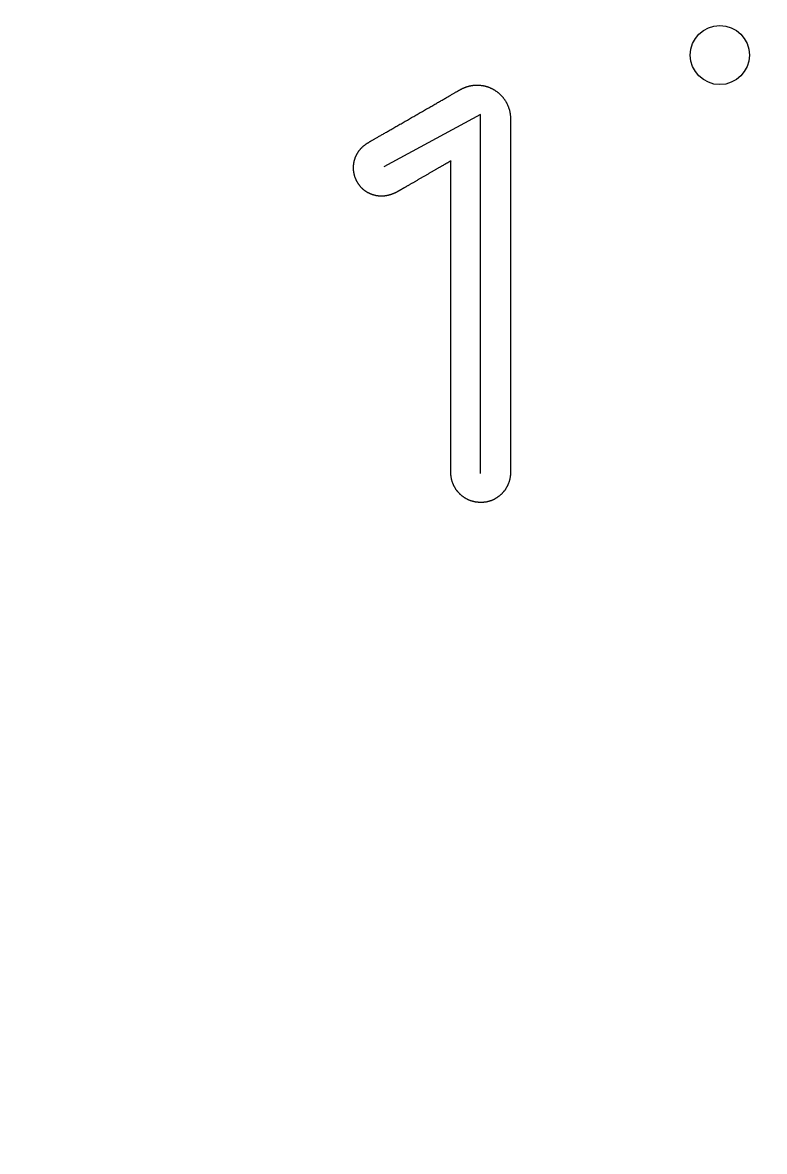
# Model space of a CAD drawing. Extents: x 0.2 to 12, y 0.1 to 9.6.
# Drawn here: x 8.703 to 10.274, y 4.891 to 7.283 of the extents above; entities that cross this region are included whole.
import ezdxf

# ---------------------------------------------------------------- set-up
doc = ezdxf.new("R2010")
doc.units = 0
doc.layers.get('0').update_dxf_attribs({"color": 3, "linetype": 'CONTINUOUS'})
doc.layers.add('ENGRAVE', color=6, linetype='CONTINUOUS')

msp = doc.modelspace()

# ---------------------------------------------------------------- linework, layer by layer
msp.add_lwpolyline([(10.1758, 1.0143, 3.52937), (6.0454, 1.0143, -0.260301)], format="xyb")
msp.add_lwpolyline([(9.7363, 6.604), (9.7363, 6.5954), (9.7363, 6.587), (9.7363, 6.5785), (9.7363, 6.5702), (9.7363, 6.5619), (9.7363, 6.5537), (9.7363, 6.5455), (9.7363, 6.5375), (9.7363, 6.5295), (9.7363, 6.5216), (9.7363, 6.5138), (9.7363, 6.5061), (9.7363, 6.4986), (9.7363, 6.4911), (9.7363, 6.4837), (9.7363, 6.4765), (9.7363, 6.4693), (9.7363, 6.4623), (9.7363, 6.4555), (9.7363, 6.4487), (9.7363, 6.4421), (9.7363, 6.4357), (9.7363, 6.4293), (9.7363, 6.4232), (9.7363, 6.4172), (9.7363, 6.4113), (9.7363, 6.4056), (9.7363, 6.4001), (9.7363, 6.3948), (9.7363, 6.3896), (9.7363, 6.3847), (9.7363, 6.3799), (9.7363, 6.3753), (9.7363, 6.3708), (9.7363, 6.3666), (9.7363, 6.3626), (9.7363, 6.3588), (9.7363, 6.3553), (9.7363, 6.3519), (9.7363, 6.3488), (9.7363, 6.3458), (9.7363, 6.3432), (9.7363, 6.3407), (9.7363, 6.3385), (9.7363, 6.3365), (9.7363, 6.3348), (9.7363, 6.3333), (9.7363, 6.3321), (9.7363, 6.3312), (9.7363, 6.3305), (9.7363, 6.3301), (9.7363, 6.33), (9.7363, 6.329), (9.7363, 6.328), (9.7362, 6.3271), (9.7362, 6.3262), (9.7361, 6.3252), (9.7361, 6.3243), (9.736, 6.3233), (9.7359, 6.3224), (9.7358, 6.3215), (9.7356, 6.3206), (9.7355, 6.3197), (9.7353, 6.3188), (9.7352, 6.3178), (9.735, 6.3169), (9.7348, 6.3161), (9.7346, 6.3152), (9.7344, 6.3143), (9.7342, 6.3134), (9.734, 6.3125), (9.7337, 6.3116), (9.7334, 6.3108), (9.7332, 6.3099), (9.7329, 6.3091), (9.7326, 6.3082), (9.7323, 6.3074), (9.732, 6.3065), (9.7316, 6.3057), (9.7313, 6.3049), (9.731, 6.3041), (9.7306, 6.3032), (9.7302, 6.3024), (9.7299, 6.3016), (9.7295, 6.3008), (9.7291, 6.3001), (9.7286, 6.2993), (9.7282, 6.2985), (9.7278, 6.2977), (9.7273, 6.297), (9.7269, 6.2962), (9.7264, 6.2955), (9.726, 6.2947), (9.7255, 6.294), (9.725, 6.2933), (9.7245, 6.2926), (9.724, 6.2919), (9.7234, 6.2912), (9.7229, 6.2905), (9.7224, 6.2898), (9.7218, 6.2891), (9.7213, 6.2884), (9.7207, 6.2878), (9.7201, 6.2871), (9.7195, 6.2865), (9.719, 6.2858), (9.7184, 6.2852), (9.7177, 6.2846), (9.7171, 6.284), (9.7165, 6.2834), (9.7159, 6.2828), (9.7152, 6.2822), (9.7146, 6.2816), (9.7139, 6.281), (9.7133, 6.2805), (9.7126, 6.2799), (9.7119, 6.2794), (9.7112, 6.2789), (9.7105, 6.2783), (9.7098, 6.2778), (9.7091, 6.2773), (9.7084, 6.2768), (9.7077, 6.2763), (9.707, 6.2759), (9.7062, 6.2754), (9.7055, 6.275), (9.7047, 6.2745), (9.704, 6.2741), (9.7032, 6.2737), (9.7024, 6.2733), (9.7017, 6.2728), (9.7009, 6.2725), (9.7001, 6.2721), (9.6993, 6.2717), (9.6985, 6.2714), (9.6977, 6.271), (9.6969, 6.2707), (9.6961, 6.2704), (9.6953, 6.27), (9.6944, 6.2697), (9.6936, 6.2695), (9.6928, 6.2692), (9.6919, 6.2689), (9.6911, 6.2687), (9.6902, 6.2684), (9.6894, 6.2682), (9.6885, 6.268), (9.6877, 6.2678), (9.6868, 6.2676), (9.6859, 6.2674), (9.685, 6.2672), (9.6842, 6.2671), (9.6833, 6.2669), (9.6824, 6.2668), (9.6815, 6.2667), (9.6806, 6.2666), (9.6797, 6.2665), (9.6788, 6.2664), (9.6779, 6.2663), (9.677, 6.2663), (9.6761, 6.2662), (9.6751, 6.2662), (9.6742, 6.2662), (9.6733, 6.2662), (9.6723, 6.2662), (9.6714, 6.2662), (9.6704, 6.2663), (9.6695, 6.2663), (9.6685, 6.2664), (9.6676, 6.2665), (9.6667, 6.2666), (9.6658, 6.2667), (9.6648, 6.2668), (9.6639, 6.2669), (9.663, 6.2671), (9.6621, 6.2672), (9.6612, 6.2674), (9.6603, 6.2676), (9.6594, 6.2678), (9.6585, 6.268), (9.6576, 6.2682), (9.6568, 6.2684), (9.6559, 6.2687), (9.655, 6.2689), (9.6542, 6.2692), (9.6533, 6.2695), (9.6524, 6.2697), (9.6516, 6.27), (9.6508, 6.2704), (9.6499, 6.2707), (9.6491, 6.271), (9.6483, 6.2714), (9.6475, 6.2717), (9.6466, 6.2721), (9.6458, 6.2725), (9.645, 6.2728), (9.6443, 6.2733), (9.6435, 6.2737), (9.6427, 6.2741), (9.6419, 6.2745), (9.6412, 6.275), (9.6404, 6.2754), (9.6396, 6.2759), (9.6389, 6.2763), (9.6382, 6.2768), (9.6374, 6.2773), (9.6367, 6.2778), (9.636, 6.2783), (9.6353, 6.2789), (9.6346, 6.2794), (9.6339, 6.2799), (9.6332, 6.2805), (9.6326, 6.281), (9.6319, 6.2816), (9.6312, 6.2822), (9.6306, 6.2828), (9.6299, 6.2834), (9.6293, 6.284), (9.6287, 6.2846), (9.6281, 6.2852), (9.6275, 6.2858), (9.6269, 6.2865), (9.6263, 6.2871), (9.6257, 6.2878), (9.6251, 6.2884), (9.6246, 6.2891), (9.624, 6.2898), (9.6235, 6.2905), (9.6229, 6.2912), (9.6224, 6.2919), (9.6219, 6.2926), (9.6214, 6.2933), (9.6209, 6.294), (9.6204, 6.2947), (9.6199, 6.2955), (9.6194, 6.2962), (9.619, 6.297), (9.6185, 6.2977), (9.6181, 6.2985), (9.6177, 6.2993), (9.6173, 6.3001), (9.6169, 6.3008), (9.6165, 6.3016), (9.6161, 6.3024), (9.6157, 6.3032), (9.6153, 6.3041), (9.615, 6.3049), (9.6146, 6.3057), (9.6143, 6.3065), (9.614, 6.3074), (9.6137, 6.3082), (9.6134, 6.3091), (9.6131, 6.3099), (9.6128, 6.3108), (9.6126, 6.3116), (9.6123, 6.3125), (9.6121, 6.3134), (9.6119, 6.3143), (9.6117, 6.3152), (9.6115, 6.3161), (9.6113, 6.3169), (9.6111, 6.3178), (9.6109, 6.3188), (9.6108, 6.3197), (9.6106, 6.3206), (9.6105, 6.3215), (9.6104, 6.3224), (9.6103, 6.3233), (9.6102, 6.3243), (9.6102, 6.3252), (9.6101, 6.3262), (9.61, 6.3271), (9.61, 6.328), (9.61, 6.329), (9.61, 6.33), (9.61, 6.3301), (9.61, 6.3304), (9.61, 6.331), (9.61, 6.3319), (9.61, 6.3329), (9.61, 6.3342), (9.61, 6.3357), (9.61, 6.3375), (9.61, 6.3394), (9.61, 6.3416), (9.61, 6.3439), (9.61, 6.3465), (9.61, 6.3493), (9.61, 6.3522), (9.61, 6.3554), (9.61, 6.3587), (9.61, 6.3623), (9.61, 6.366), (9.61, 6.3698), (9.61, 6.3739), (9.61, 6.3781), (9.61, 6.3825), (9.61, 6.387), (9.61, 6.3917), (9.61, 6.3966), (9.61, 6.4016), (9.61, 6.4067), (9.61, 6.412), (9.61, 6.4175), (9.61, 6.423), (9.61, 6.4287), (9.61, 6.4345), (9.61, 6.4405), (9.61, 6.4465), (9.61, 6.4527), (9.61, 6.459), (9.61, 6.4653), (9.61, 6.4718), (9.61, 6.4784), (9.61, 6.4851), (9.61, 6.4919), (9.61, 6.4987), (9.61, 6.5057), (9.61, 6.5127), (9.61, 6.5198), (9.61, 6.5269), (9.61, 6.5342), (9.61, 6.5415), (9.61, 6.5488), (9.61, 6.5563), (9.61, 6.5637), (9.61, 6.5712), (9.61, 6.5788), (9.61, 6.5864), (9.61, 6.594), (9.61, 6.6017), (9.61, 6.6094), (9.61, 6.6171), (9.61, 6.6249), (9.61, 6.6326), (9.61, 6.6404), (9.61, 6.6482), (9.61, 6.656), (9.61, 6.6638), (9.61, 6.6716), (9.61, 6.6794), (9.61, 6.6871), (9.61, 6.6949), (9.61, 6.7026), (9.61, 6.7104), (9.61, 6.7181), (9.61, 6.7257), (9.61, 6.7334), (9.61, 6.741), (9.61, 6.7485), (9.61, 6.756), (9.61, 6.7635), (9.61, 6.7709), (9.61, 6.7783), (9.61, 6.7856), (9.61, 6.7928), (9.61, 6.8), (9.61, 6.8071), (9.61, 6.8141), (9.61, 6.821), (9.61, 6.8279), (9.61, 6.8347), (9.61, 6.8414), (9.61, 6.8479), (9.61, 6.8544), (9.61, 6.8608), (9.61, 6.8671), (9.61, 6.8732), (9.61, 6.8793), (9.61, 6.8852), (9.61, 6.8911), (9.61, 6.8967), (9.61, 6.9023), (9.61, 6.9077), (9.61, 6.913), (9.61, 6.9182), (9.61, 6.9232), (9.61, 6.928), (9.61, 6.9327), (9.61, 6.9373), (9.61, 6.9416), (9.61, 6.9459), (9.61, 6.9499), (9.61, 6.9538), (9.61, 6.9575), (9.61, 6.961), (9.61, 6.9644), (9.61, 6.9675), (9.61, 6.9705), (9.61, 6.9732), (9.61, 6.9758), (9.61, 6.9782), (9.61, 6.9803), (9.61, 6.9823), (9.61, 6.984), (9.61, 6.9855), (9.61, 6.9868), (9.61, 6.9879), (9.61, 6.9887), (9.61, 6.9893), (9.61, 6.9897), (9.61, 6.9898), (9.61, 6.9898), (9.6099, 6.9898), (9.6098, 6.9897), (9.6097, 6.9896), (9.6095, 6.9895), (9.6093, 6.9894), (9.609, 6.9893), (9.6087, 6.9891), (9.6084, 6.9889), (9.608, 6.9887), (9.6076, 6.9885), (9.6072, 6.9882), (9.6067, 6.9879), (9.6063, 6.9876), (9.6057, 6.9873), (9.6052, 6.987), (9.6046, 6.9867), (9.604, 6.9863), (9.6033, 6.986), (9.6026, 6.9856), (9.6019, 6.9852), (9.6012, 6.9847), (9.6004, 6.9843), (9.5996, 6.9838), (9.5988, 6.9834), (9.598, 6.9829), (9.5971, 6.9824), (9.5963, 6.9819), (9.5953, 6.9814), (9.5944, 6.9808), (9.5935, 6.9803), (9.5925, 6.9797), (9.5915, 6.9791), (9.5905, 6.9785), (9.5895, 6.9779), (9.5884, 6.9773), (9.5873, 6.9767), (9.5862, 6.9761), (9.5852, 6.9755), (9.584, 6.9748), (9.5829, 6.9742), (9.5817, 6.9735), (9.5806, 6.9728), (9.5794, 6.9721), (9.5782, 6.9715), (9.577, 6.9708), (9.5758, 6.9701), (9.5746, 6.9694), (9.5734, 6.9686), (9.5721, 6.9679), (9.5709, 6.9672), (9.5696, 6.9665), (9.5683, 6.9658), (9.5671, 6.965), (9.5658, 6.9643), (9.5645, 6.9635), (9.5632, 6.9628), (9.5619, 6.962), (9.5606, 6.9613), (9.5593, 6.9606), (9.558, 6.9598), (9.5567, 6.959), (9.5554, 6.9583), (9.5541, 6.9575), (9.5528, 6.9568), (9.5515, 6.956), (9.5502, 6.9553), (9.5489, 6.9545), (9.5476, 6.9538), (9.5463, 6.953), (9.5451, 6.9523), (9.5438, 6.9516), (9.5425, 6.9508), (9.5412, 6.9501), (9.54, 6.9494), (9.5387, 6.9486), (9.5374, 6.9479), (9.5362, 6.9472), (9.535, 6.9465), (9.5338, 6.9458), (9.5325, 6.9451), (9.5314, 6.9444), (9.5302, 6.9437), (9.529, 6.943), (9.5278, 6.9423), (9.5267, 6.9417), (9.5256, 6.941), (9.5244, 6.9404), (9.5233, 6.9397), (9.5222, 6.9391), (9.5212, 6.9385), (9.5201, 6.9379), (9.5191, 6.9373), (9.5181, 6.9367), (9.5171, 6.9361), (9.5161, 6.9356), (9.5152, 6.935), (9.5142, 6.9345), (9.5133, 6.934), (9.5124, 6.9335), (9.5116, 6.933), (9.5107, 6.9325), (9.5099, 6.932), (9.5091, 6.9315), (9.5084, 6.9311), (9.5076, 6.9307), (9.5069, 6.9303), (9.5063, 6.9299), (9.5056, 6.9295), (9.505, 6.9291), (9.5044, 6.9288), (9.5038, 6.9285), (9.5033, 6.9282), (9.5028, 6.9279), (9.5024, 6.9276), (9.5019, 6.9274), (9.5015, 6.9272), (9.5012, 6.9269), (9.5009, 6.9268), (9.5006, 6.9266), (9.5003, 6.9264), (9.5001, 6.9263), (9.4999, 6.9262), (9.4998, 6.9261), (9.4997, 6.9261), (9.4996, 6.926), (9.4996, 6.926), (9.4993, 6.9259), (9.499, 6.9257), (9.4987, 6.9255), (9.4985, 6.9253), (9.4982, 6.9252), (9.4979, 6.925), (9.4976, 6.9248), (9.4973, 6.9247), (9.497, 6.9245), (9.4967, 6.9243), (9.4964, 6.9242), (9.4961, 6.924), (9.4958, 6.9238), (9.4955, 6.9237), (9.4952, 6.9235), (9.4949, 6.9234), (9.4945, 6.9232), (9.4942, 6.923), (9.4939, 6.9229), (9.4936, 6.9227), (9.4933, 6.9226), (9.493, 6.9224), (9.4926, 6.9223), (9.4923, 6.9221), (9.492, 6.922), (9.4916, 6.9218), (9.4913, 6.9217), (9.491, 6.9215), (9.4906, 6.9214), (9.4903, 6.9212), (9.49, 6.9211), (9.4896, 6.9209), (9.4893, 6.9208), (9.489, 6.9206), (9.4886, 6.9205), (9.4883, 6.9204), (9.4879, 6.9202), (9.4876, 6.9201), (9.4872, 6.92), (9.4869, 6.9198), (9.4865, 6.9197), (9.4862, 6.9196), (9.4859, 6.9194), (9.4855, 6.9193), (9.4852, 6.9192), (9.4848, 6.9191), (9.4844, 6.9189), (9.4841, 6.9188), (9.4837, 6.9187), (9.4834, 6.9186), (9.483, 6.9185), (9.4827, 6.9183), (9.4823, 6.9182), (9.482, 6.9181), (9.4816, 6.918), (9.4813, 6.9179), (9.4809, 6.9178), (9.4806, 6.9177), (9.4802, 6.9176), (9.4798, 6.9175), (9.4795, 6.9174), (9.4791, 6.9173), (9.4788, 6.9172), (9.4784, 6.9171), (9.4781, 6.917), (9.4777, 6.9169), (9.4773, 6.9168), (9.477, 6.9167), (9.4766, 6.9167), (9.4763, 6.9166), (9.4759, 6.9165), (9.4756, 6.9164), (9.4752, 6.9163), (9.4749, 6.9163), (9.4745, 6.9162), (9.4742, 6.9161), (9.4738, 6.916), (9.4735, 6.916), (9.4731, 6.9159), (9.4728, 6.9158), (9.4724, 6.9158), (9.4721, 6.9157), (9.4717, 6.9157), (9.4714, 6.9156), (9.471, 6.9156), (9.4707, 6.9155), (9.4704, 6.9155), (9.47, 6.9154), (9.4697, 6.9154), (9.4693, 6.9153), (9.469, 6.9153), (9.4687, 6.9152), (9.4683, 6.9152), (9.468, 6.9152), (9.4677, 6.9152), (9.4673, 6.9151), (9.467, 6.9151), (9.4667, 6.9151), (9.4664, 6.9151), (9.466, 6.9151), (9.4657, 6.915), (9.4654, 6.915), (9.4651, 6.915), (9.4648, 6.915), (9.4644, 6.915), (9.4641, 6.915), (9.4634, 6.915), (9.4624, 6.915), (9.4615, 6.9151), (9.4605, 6.9151), (9.4596, 6.9151), (9.4586, 6.9152), (9.4577, 6.9153), (9.4567, 6.9154), (9.4558, 6.9155), (9.4549, 6.9156), (9.454, 6.9158), (9.4531, 6.9159), (9.4521, 6.9161), (9.4512, 6.9163), (9.4503, 6.9165), (9.4495, 6.9167), (9.4486, 6.9169), (9.4477, 6.9171), (9.4468, 6.9174), (9.446, 6.9176), (9.4451, 6.9179), (9.4442, 6.9182), (9.4434, 6.9185), (9.4426, 6.9188), (9.4417, 6.9191), (9.4409, 6.9194), (9.4401, 6.9198), (9.4393, 6.9201), (9.4385, 6.9205), (9.4377, 6.9208), (9.4369, 6.9212), (9.4361, 6.9216), (9.4353, 6.922), (9.4345, 6.9224), (9.4338, 6.9229), (9.433, 6.9233), (9.4323, 6.9238), (9.4315, 6.9242), (9.4308, 6.9247), (9.4301, 6.9252), (9.4294, 6.9257), (9.4286, 6.9262), (9.4279, 6.9267), (9.4272, 6.9272), (9.4266, 6.9277), (9.4259, 6.9283), (9.4252, 6.9288), (9.4246, 6.9294), (9.4239, 6.93), (9.4233, 6.9305), (9.4226, 6.9311), (9.422, 6.9317), (9.4214, 6.9323), (9.4208, 6.9329), (9.4202, 6.9336), (9.4196, 6.9342), (9.419, 6.9348), (9.4185, 6.9355), (9.4179, 6.9361), (9.4174, 6.9368), (9.4168, 6.9375), (9.4163, 6.9382), (9.4158, 6.9388), (9.4153, 6.9395), (9.4148, 6.9402), (9.4143, 6.941), (9.4138, 6.9417), (9.4133, 6.9424), (9.4129, 6.9431), (9.4124, 6.9439), (9.412, 6.9446), (9.4115, 6.9454), (9.4111, 6.9461), (9.4107, 6.9469), (9.4103, 6.9477), (9.4099, 6.9485), (9.4096, 6.9493), (9.4092, 6.9501), (9.4089, 6.9509), (9.4085, 6.9517), (9.4082, 6.9525), (9.4079, 6.9533), (9.4076, 6.9541), (9.4073, 6.955), (9.407, 6.9558), (9.4067, 6.9566), (9.4065, 6.9575), (9.4062, 6.9583), (9.406, 6.9592), (9.4058, 6.96), (9.4055, 6.9609), (9.4053, 6.9618), (9.4052, 6.9627), (9.405, 6.9636), (9.4048, 6.9644), (9.4047, 6.9653), (9.4045, 6.9662), (9.4044, 6.9671), (9.4043, 6.968), (9.4042, 6.9689), (9.4041, 6.9699), (9.4041, 6.9708), (9.404, 6.9717), (9.404, 6.9726), (9.4039, 6.9735), (9.4039, 6.9745), (9.4039, 6.9753), (9.4039, 6.9759), (9.4039, 6.9765), (9.404, 6.9772), (9.404, 6.9778), (9.404, 6.9784), (9.404, 6.979), (9.4041, 6.9796), (9.4041, 6.9802), (9.4042, 6.9809), (9.4042, 6.9815), (9.4043, 6.9821), (9.4044, 6.9827), (9.4044, 6.9833), (9.4045, 6.9839), (9.4046, 6.9845), (9.4047, 6.9851), (9.4048, 6.9857), (9.4049, 6.9863), (9.405, 6.9869), (9.4051, 6.9874), (9.4053, 6.988), (9.4054, 6.9886), (9.4055, 6.9892), (9.4056, 6.9898), (9.4058, 6.9904), (9.4059, 6.991), (9.4061, 6.9915), (9.4062, 6.9921), (9.4064, 6.9927), (9.4066, 6.9933), (9.4068, 6.9938), (9.4069, 6.9944), (9.4071, 6.995), (9.4073, 6.9955), (9.4075, 6.9961), (9.4077, 6.9967), (9.408, 6.9972), (9.4082, 6.9978), (9.4084, 6.9983), (9.4086, 6.9989), (9.4089, 6.9994), (9.4091, 7), (9.4093, 7.0005), (9.4096, 7.0011), (9.4098, 7.0016), (9.4101, 7.0021), (9.4104, 7.0027), (9.4107, 7.0032), (9.4109, 7.0037), (9.4112, 7.0043), (9.4115, 7.0048), (9.4118, 7.0053), (9.4121, 7.0058), (9.4124, 7.0064), (9.4127, 7.0069), (9.413, 7.0074), (9.4134, 7.0079), (9.4137, 7.0084), (9.414, 7.0089), (9.4144, 7.0094), (9.4147, 7.0099), (9.4151, 7.0104), (9.4154, 7.0109), (9.4158, 7.0114), (9.4161, 7.0119), (9.4165, 7.0123), (9.4169, 7.0128), (9.4173, 7.0133), (9.4177, 7.0138), (9.4181, 7.0143), (9.4185, 7.0147), (9.4189, 7.0152), (9.4193, 7.0157), (9.4197, 7.0161), (9.4201, 7.0166), (9.4205, 7.017), (9.421, 7.0175), (9.4214, 7.0179), (9.4219, 7.0184), (9.4223, 7.0188), (9.4228, 7.0193), (9.4232, 7.0197), (9.4237, 7.0201), (9.4241, 7.0205), (9.4246, 7.021), (9.4251, 7.0214), (9.4256, 7.0218), (9.4261, 7.0222), (9.4266, 7.0226), (9.4271, 7.023), (9.4276, 7.0234), (9.4281, 7.0238), (9.4286, 7.0242), (9.4291, 7.0246), (9.4297, 7.025), (9.4302, 7.0254), (9.4307, 7.0258), (9.4313, 7.0262), (9.4318, 7.0265), (9.4324, 7.0269), (9.4329, 7.0273), (9.4335, 7.0276), (9.4341, 7.028), (9.4347, 7.0284), (9.4352, 7.0287), (9.4358, 7.0291), (9.4358, 7.0291), (9.436, 7.0291), (9.4361, 7.0292), (9.4364, 7.0294), (9.4367, 7.0296), (9.4371, 7.0298), (9.4375, 7.03), (9.438, 7.0303), (9.4386, 7.0307), (9.4392, 7.031), (9.4399, 7.0314), (9.4407, 7.0319), (9.4415, 7.0323), (9.4424, 7.0328), (9.4433, 7.0334), (9.4443, 7.0339), (9.4453, 7.0345), (9.4464, 7.0351), (9.4475, 7.0358), (9.4487, 7.0365), (9.45, 7.0372), (9.4512, 7.0379), (9.4526, 7.0387), (9.454, 7.0395), (9.4554, 7.0403), (9.4569, 7.0412), (9.4584, 7.042), (9.4599, 7.0429), (9.4615, 7.0439), (9.4631, 7.0448), (9.4648, 7.0458), (9.4665, 7.0467), (9.4683, 7.0477), (9.47, 7.0488), (9.4719, 7.0498), (9.4737, 7.0509), (9.4756, 7.052), (9.4775, 7.0531), (9.4794, 7.0542), (9.4814, 7.0553), (9.4834, 7.0564), (9.4854, 7.0576), (9.4874, 7.0588), (9.4895, 7.06), (9.4916, 7.0612), (9.4937, 7.0624), (9.4958, 7.0636), (9.4979, 7.0648), (9.5001, 7.0661), (9.5023, 7.0673), (9.5045, 7.0686), (9.5067, 7.0699), (9.5089, 7.0711), (9.5111, 7.0724), (9.5134, 7.0737), (9.5156, 7.075), (9.5179, 7.0763), (9.5201, 7.0776), (9.5224, 7.0789), (9.5247, 7.0803), (9.527, 7.0816), (9.5293, 7.0829), (9.5316, 7.0842), (9.5339, 7.0855), (9.5361, 7.0868), (9.5384, 7.0882), (9.5407, 7.0895), (9.543, 7.0908), (9.5453, 7.0921), (9.5475, 7.0934), (9.5498, 7.0947), (9.5521, 7.096), (9.5543, 7.0973), (9.5565, 7.0986), (9.5587, 7.0999), (9.5609, 7.1011), (9.5631, 7.1024), (9.5653, 7.1036), (9.5675, 7.1049), (9.5696, 7.1061), (9.5717, 7.1073), (9.5738, 7.1086), (9.5759, 7.1098), (9.578, 7.1109), (9.58, 7.1121), (9.582, 7.1133), (9.584, 7.1144), (9.586, 7.1156), (9.5879, 7.1167), (9.5898, 7.1178), (9.5917, 7.1188), (9.5936, 7.1199), (9.5954, 7.1209), (9.5971, 7.122), (9.5989, 7.123), (9.6006, 7.124), (9.6023, 7.1249), (9.6039, 7.1259), (9.6055, 7.1268), (9.6071, 7.1277), (9.6086, 7.1286), (9.61, 7.1294), (9.6115, 7.1302), (9.6128, 7.131), (9.6142, 7.1318), (9.6155, 7.1325), (9.6167, 7.1332), (9.6179, 7.1339), (9.619, 7.1346), (9.6201, 7.1352), (9.6212, 7.1358), (9.6221, 7.1364), (9.6231, 7.1369), (9.6239, 7.1374), (9.6247, 7.1379), (9.6255, 7.1383), (9.6262, 7.1387), (9.6268, 7.1391), (9.6274, 7.1394), (9.6279, 7.1397), (9.6283, 7.1399), (9.6287, 7.1402), (9.629, 7.1403), (9.6293, 7.1405), (9.6295, 7.1406), (9.6296, 7.1406), (9.6296, 7.1407), (9.6299, 7.1408), (9.6302, 7.141), (9.6305, 7.1412), (9.6308, 7.1413), (9.6311, 7.1415), (9.6314, 7.1416), (9.6317, 7.1418), (9.632, 7.1419), (9.6323, 7.1421), (9.6326, 7.1423), (9.6329, 7.1424), (9.6332, 7.1426), (9.6335, 7.1427), (9.6338, 7.1429), (9.6341, 7.143), (9.6344, 7.1432), (9.6347, 7.1433), (9.635, 7.1434), (9.6353, 7.1436), (9.6356, 7.1437), (9.636, 7.1439), (9.6363, 7.144), (9.6366, 7.1441), (9.6369, 7.1443), (9.6372, 7.1444), (9.6375, 7.1445), (9.6378, 7.1447), (9.6381, 7.1448), (9.6384, 7.1449), (9.6387, 7.1451), (9.6391, 7.1452), (9.6394, 7.1453), (9.6397, 7.1454), (9.64, 7.1456), (9.6403, 7.1457), (9.6406, 7.1458), (9.6409, 7.1459), (9.6413, 7.146), (9.6416, 7.1461), (9.6419, 7.1463), (9.6422, 7.1464), (9.6425, 7.1465), (9.6429, 7.1466), (9.6432, 7.1467), (9.6435, 7.1468), (9.6438, 7.1469), (9.6441, 7.147), (9.6444, 7.1471), (9.6448, 7.1472), (9.6451, 7.1473), (9.6454, 7.1474), (9.6457, 7.1475), (9.646, 7.1476), (9.6464, 7.1477), (9.6467, 7.1478), (9.647, 7.1479), (9.6473, 7.148), (9.6477, 7.1481), (9.648, 7.1482), (9.6483, 7.1482), (9.6486, 7.1483), (9.6489, 7.1484), (9.6493, 7.1485), (9.6496, 7.1486), (9.6499, 7.1487), (9.6502, 7.1487), (9.6506, 7.1488), (9.6509, 7.1489), (9.6512, 7.1489), (9.6515, 7.149), (9.6519, 7.1491), (9.6522, 7.1491), (9.6525, 7.1492), (9.6528, 7.1493), (9.6532, 7.1493), (9.6535, 7.1494), (9.6538, 7.1495), (9.6541, 7.1495), (9.6545, 7.1496), (9.6548, 7.1496), (9.6551, 7.1497), (9.6555, 7.1497), (9.6558, 7.1498), (9.6561, 7.1498), (9.6564, 7.1499), (9.6568, 7.1499), (9.6571, 7.15), (9.6574, 7.15), (9.6578, 7.15), (9.6581, 7.1501), (9.6584, 7.1501), (9.6587, 7.1502), (9.6591, 7.1502), (9.6594, 7.1502), (9.6597, 7.1502), (9.6601, 7.1503), (9.6604, 7.1503), (9.6607, 7.1503), (9.661, 7.1503), (9.6614, 7.1504), (9.6617, 7.1504), (9.662, 7.1504), (9.6624, 7.1504), (9.6627, 7.1504), (9.663, 7.1504), (9.6634, 7.1505), (9.6637, 7.1505), (9.664, 7.1505), (9.6643, 7.1505), (9.6647, 7.1505), (9.665, 7.1505), (9.6657, 7.1505), (9.6667, 7.1505), (9.6678, 7.1504), (9.6688, 7.1504), (9.6699, 7.1503), (9.6709, 7.1503), (9.672, 7.1502), (9.673, 7.1501), (9.674, 7.1499), (9.675, 7.1498), (9.676, 7.1496), (9.6771, 7.1495), (9.6781, 7.1493), (9.6791, 7.1491), (9.68, 7.1489), (9.681, 7.1487), (9.682, 7.1485), (9.683, 7.1482), (9.684, 7.148), (9.685, 7.1477), (9.6859, 7.1474), (9.6869, 7.1471), (9.6878, 7.1468), (9.6888, 7.1465), (9.6897, 7.1461), (9.6906, 7.1458), (9.6916, 7.1454), (9.6925, 7.145), (9.6934, 7.1446), (9.6943, 7.1442), (9.6952, 7.1438), (9.6961, 7.1434), (9.697, 7.143), (9.6979, 7.1425), (9.6988, 7.142), (9.6996, 7.1416), (9.7005, 7.1411), (9.7013, 7.1406), (9.7022, 7.1401), (9.703, 7.1396), (9.7038, 7.139), (9.7047, 7.1385), (9.7055, 7.1379), (9.7063, 7.1374), (9.7071, 7.1368), (9.7079, 7.1362), (9.7087, 7.1356), (9.7094, 7.135), (9.7102, 7.1344), (9.7109, 7.1338), (9.7117, 7.1331), (9.7124, 7.1325), (9.7131, 7.1318), (9.7139, 7.1312), (9.7146, 7.1305), (9.7153, 7.1298), (9.716, 7.1291), (9.7166, 7.1284), (9.7173, 7.1277), (9.718, 7.127), (9.7186, 7.1262), (9.7193, 7.1255), (9.7199, 7.1247), (9.7205, 7.124), (9.7211, 7.1232), (9.7217, 7.1224), (9.7223, 7.1217), (9.7229, 7.1209), (9.7235, 7.1201), (9.724, 7.1193), (9.7246, 7.1184), (9.7251, 7.1176), (9.7256, 7.1168), (9.7262, 7.1159), (9.7267, 7.1151), (9.7272, 7.1142), (9.7276, 7.1134), (9.7281, 7.1125), (9.7286, 7.1116), (9.729, 7.1107), (9.7294, 7.1098), (9.7299, 7.1089), (9.7303, 7.108), (9.7307, 7.1071), (9.731, 7.1062), (9.7314, 7.1053), (9.7318, 7.1044), (9.7321, 7.1034), (9.7324, 7.1025), (9.7328, 7.1015), (9.7331, 7.1006), (9.7334, 7.0996), (9.7336, 7.0986), (9.7339, 7.0977), (9.7342, 7.0967), (9.7344, 7.0957), (9.7346, 7.0947), (9.7348, 7.0937), (9.735, 7.0927), (9.7352, 7.0917), (9.7354, 7.0907), (9.7355, 7.0897), (9.7357, 7.0887), (9.7358, 7.0877), (9.7359, 7.0866), (9.736, 7.0856), (9.7361, 7.0846), (9.7362, 7.0835), (9.7362, 7.0825), (9.7363, 7.0814), (9.7363, 7.0804), (9.7363, 7.0793), (9.7363, 7.0792), (9.7363, 7.0788), (9.7363, 7.0781), (9.7363, 7.0772), (9.7363, 7.0759), (9.7363, 7.0745), (9.7363, 7.0728), (9.7363, 7.0708), (9.7363, 7.0686), (9.7363, 7.0661), (9.7363, 7.0635), (9.7363, 7.0605), (9.7363, 7.0574), (9.7363, 7.054), (9.7363, 7.0505), (9.7363, 7.0467), (9.7363, 7.0427), (9.7363, 7.0385), (9.7363, 7.034), (9.7363, 7.0294), (9.7363, 7.0247), (9.7363, 7.0197), (9.7363, 7.0145), (9.7363, 7.0092), (9.7363, 7.0037), (9.7363, 6.998), (9.7363, 6.9921), (9.7363, 6.9861), (9.7363, 6.98), (9.7363, 6.9737), (9.7363, 6.9672), (9.7363, 6.9606), (9.7363, 6.9538), (9.7363, 6.947), (9.7363, 6.94), (9.7363, 6.9328), (9.7363, 6.9256), (9.7363, 6.9182), (9.7363, 6.9107), (9.7363, 6.9032), (9.7363, 6.8955), (9.7363, 6.8877), (9.7363, 6.8798), (9.7363, 6.8718), (9.7363, 6.8638), (9.7363, 6.8556), (9.7363, 6.8474), (9.7363, 6.8391), (9.7363, 6.8308), (9.7363, 6.8223), (9.7363, 6.8139), (9.7363, 6.8053), (9.7363, 6.7967), (9.7363, 6.7881), (9.7363, 6.7794), (9.7363, 6.7707), (9.7363, 6.762), (9.7363, 6.7532), (9.7363, 6.7444), (9.7363, 6.7356), (9.7363, 6.7268), (9.7363, 6.7179), (9.7363, 6.7091), (9.7363, 6.7002), (9.7363, 6.6914), (9.7363, 6.6825), (9.7363, 6.6737), (9.7363, 6.6649), (9.7363, 6.6561), (9.7363, 6.6473), (9.7363, 6.6386), (9.7363, 6.6299), (9.7363, 6.6212), (9.7363, 6.6126)], close=True)
msp.add_circle((10.1796, 7.2139), 0.0625)
at = {"layer": 'ENGRAVE'}
msp.add_lwpolyline([(9.6731, 6.3279), (9.6731, 7.0879), (9.4678, 6.9771)], dxfattribs=at)

doc.saveas('drawing.dxf')
